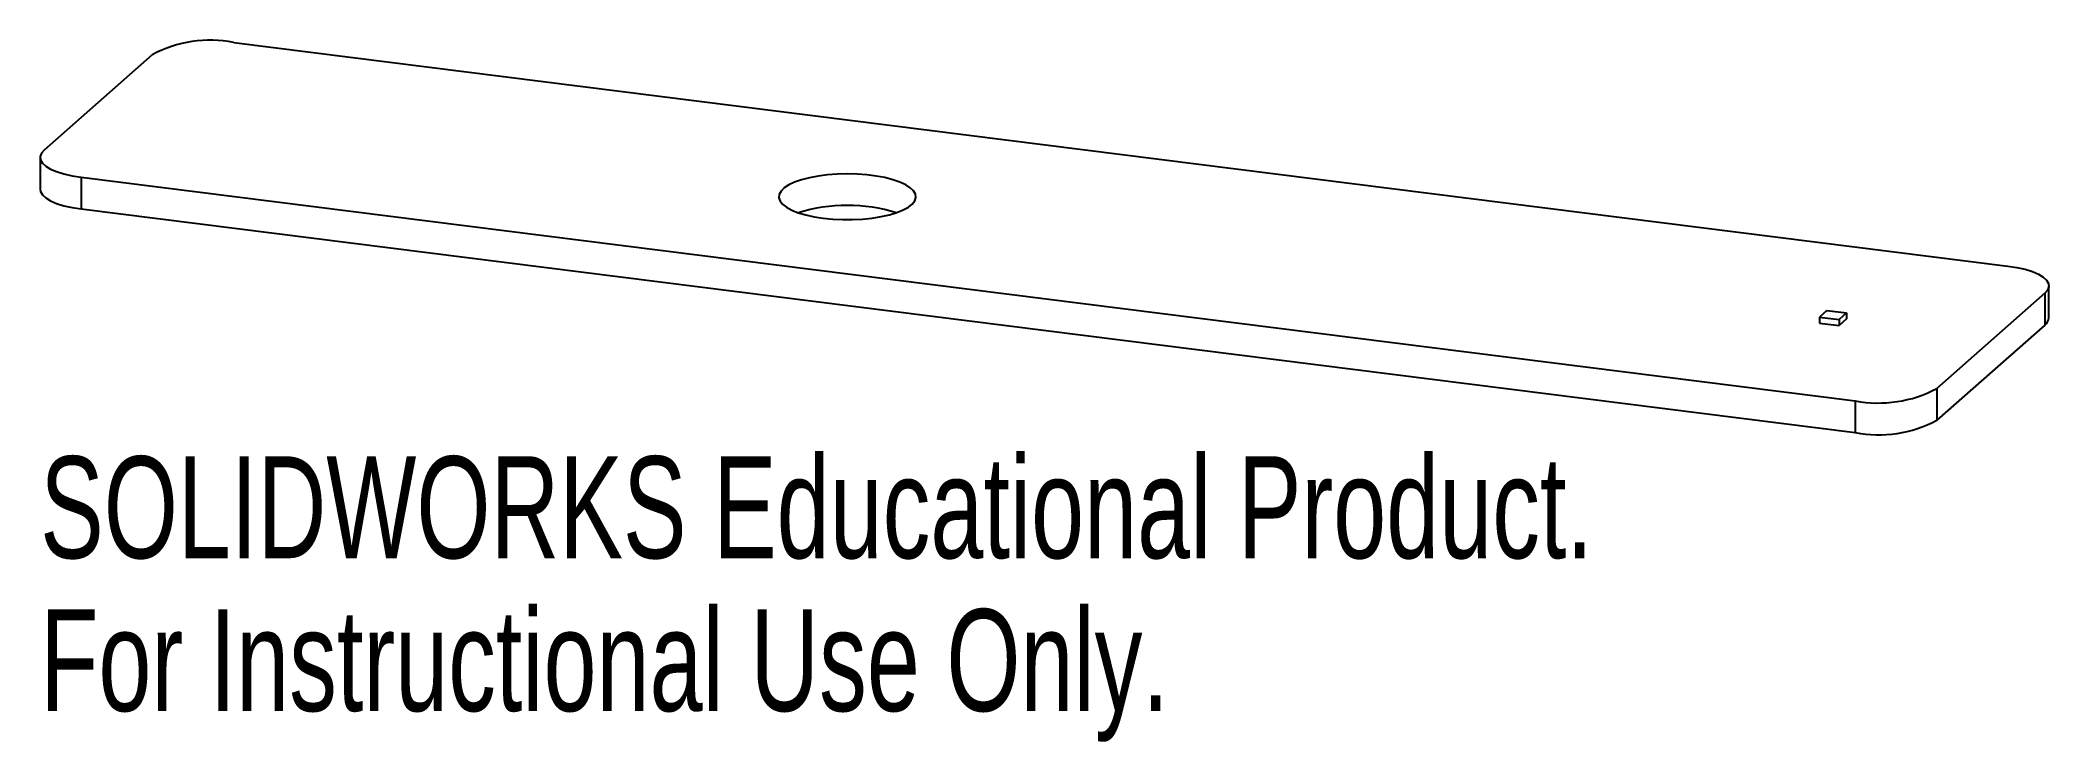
# Paper-space layout '_Dimetric' of a CAD drawing. Header units: millimetres. Extents: x -47.7 to 47.7, y -23.2 to 10.1.
import ezdxf

# ---------------------------------------------------------------- set-up
doc = ezdxf.new("R2010")
doc.units = ezdxf.units.MM
doc.styles.add('SLDTEXTSTYLE0', font='TXT', dxfattribs={"width": 0.7})

psp = doc.layouts.new('_Dimetric')

# ---------------------------------------------------------------- linework, layer by layer
at = {"color": 7, "linetype": 'Continuous', "lineweight": 25}
for p, q in [((-38.47, 10.008), (45.718, -0.599)), ((-42.337, 9.426), (-47.463, 4.905)), ((-47.657, 4.551), (-47.657, 3.043)), ((-45.718, 3.616), (38.47, -6.991)), ((-45.718, 3.616), (-45.718, 2.107)), ((-45.718, 2.107), (38.47, -8.499)), ((47.463, -1.888), (42.337, -6.409)), ((47.463, -1.888), (47.463, -3.396)), ((47.657, -3.043), (47.657, -1.534)), ((37.126, -2.708), (36.772, -3.02)), ((37.126, -2.708), (38.061, -2.826)), ((38.061, -2.826), (37.708, -3.138)), ((38.061, -2.826), (38.061, -3.109)), ((36.772, -3.02), (36.772, -3.303)), ((36.772, -3.02), (37.708, -3.138)), ((36.772, -3.303), (37.708, -3.42)), ((38.061, -3.109), (37.708, -3.42)), ((37.708, -3.138), (37.708, -3.42)), ((47.463, -3.396), (42.337, -7.917)), ((42.337, -6.409), (42.337, -7.917)), ((38.47, -6.991), (38.47, -8.499))]:
    psp.add_line(p, q, dxfattribs=at)
at = {"color": 7, "linetype": 'Continuous', "lineweight": 25, "flags": 128}
for points in [[(-47.463, 4.905), (-47.595, 4.754), (-47.654, 4.598), (-47.639, 4.442), (-47.551, 4.287), (-47.391, 4.14), (-47.164, 4.002), (-46.876, 3.878), (-46.533, 3.771), (-46.144, 3.683), (-45.718, 3.616)], [(-47.657, 3.043), (-47.639, 2.933), (-47.551, 2.779), (-47.391, 2.631), (-47.164, 2.494), (-46.876, 2.37), (-46.533, 2.262), (-46.144, 2.174), (-45.718, 2.107)], [(-10.503, 1.674), (-10.048, 1.629), (-9.579, 1.606), (-9.104, 1.607), (-8.635, 1.631), (-8.181, 1.677), (-7.752, 1.744), (-7.358, 1.832), (-7.006, 1.938), (-6.704, 2.06), (-6.458, 2.195), (-6.274, 2.341), (-6.156, 2.494), (-6.106, 2.652), (-6.125, 2.81), (-6.213, 2.965), (-6.368, 3.115), (-6.587, 3.255), (-6.864, 3.383), (-7.195, 3.497), (-7.572, 3.593), (-7.986, 3.67), (-8.43, 3.726), (-8.894, 3.759), (-9.367, 3.77), (-9.84, 3.758), (-10.303, 3.723), (-10.745, 3.666), (-11.158, 3.588), (-11.532, 3.491), (-11.86, 3.377), (-12.135, 3.248), (-12.35, 3.107), (-12.502, 2.957), (-12.586, 2.801), (-12.601, 2.643), (-12.548, 2.486), (-12.426, 2.333), (-12.239, 2.188), (-11.99, 2.053), (-11.685, 1.932), (-11.33, 1.827), (-10.934, 1.74), (-10.503, 1.674)], [(45.718, -0.599), (46.144, -0.666), (46.533, -0.754), (46.876, -0.861), (47.164, -0.985), (47.391, -1.123), (47.551, -1.27), (47.639, -1.425), (47.654, -1.581), (47.595, -1.737), (47.463, -1.888)]]:
    psp.add_lwpolyline(points, dxfattribs=at)
at = {"color": 7, "linetype": 'Continuous', "lineweight": 25}
for centre, radius, start, end in [((-39.582, 4.258), 5.856, 79.05305, 118.06139), ((-9.354, -5.899), 8.171, 73.41157, 106.58843), ((47.194, -3.019), 0.464, 305.50626, 357.04584), ((39.582, -1.241), 5.856, 259.05305, 298.06139), ((39.582, -2.75), 5.856, 259.05305, 298.06139)]:
    psp.add_arc(centre, radius, start, end, dxfattribs=at)

# ---------------------------------------------------------------- texts
at = {"color": 7, "linetype": 'Continuous', "char_height": 4.83362, "attachment_point": 1, "style": 'SLDTEXTSTYLE0'}
for s, insert in [('SOLIDWORKS Educational Product.', (-47.657, -9.625)), ('For Instructional Use Only.', (-47.657, -16.876))]:
    psp.add_mtext(s, dxfattribs=dict(at, insert=insert))

doc.saveas('drawing.dxf')
